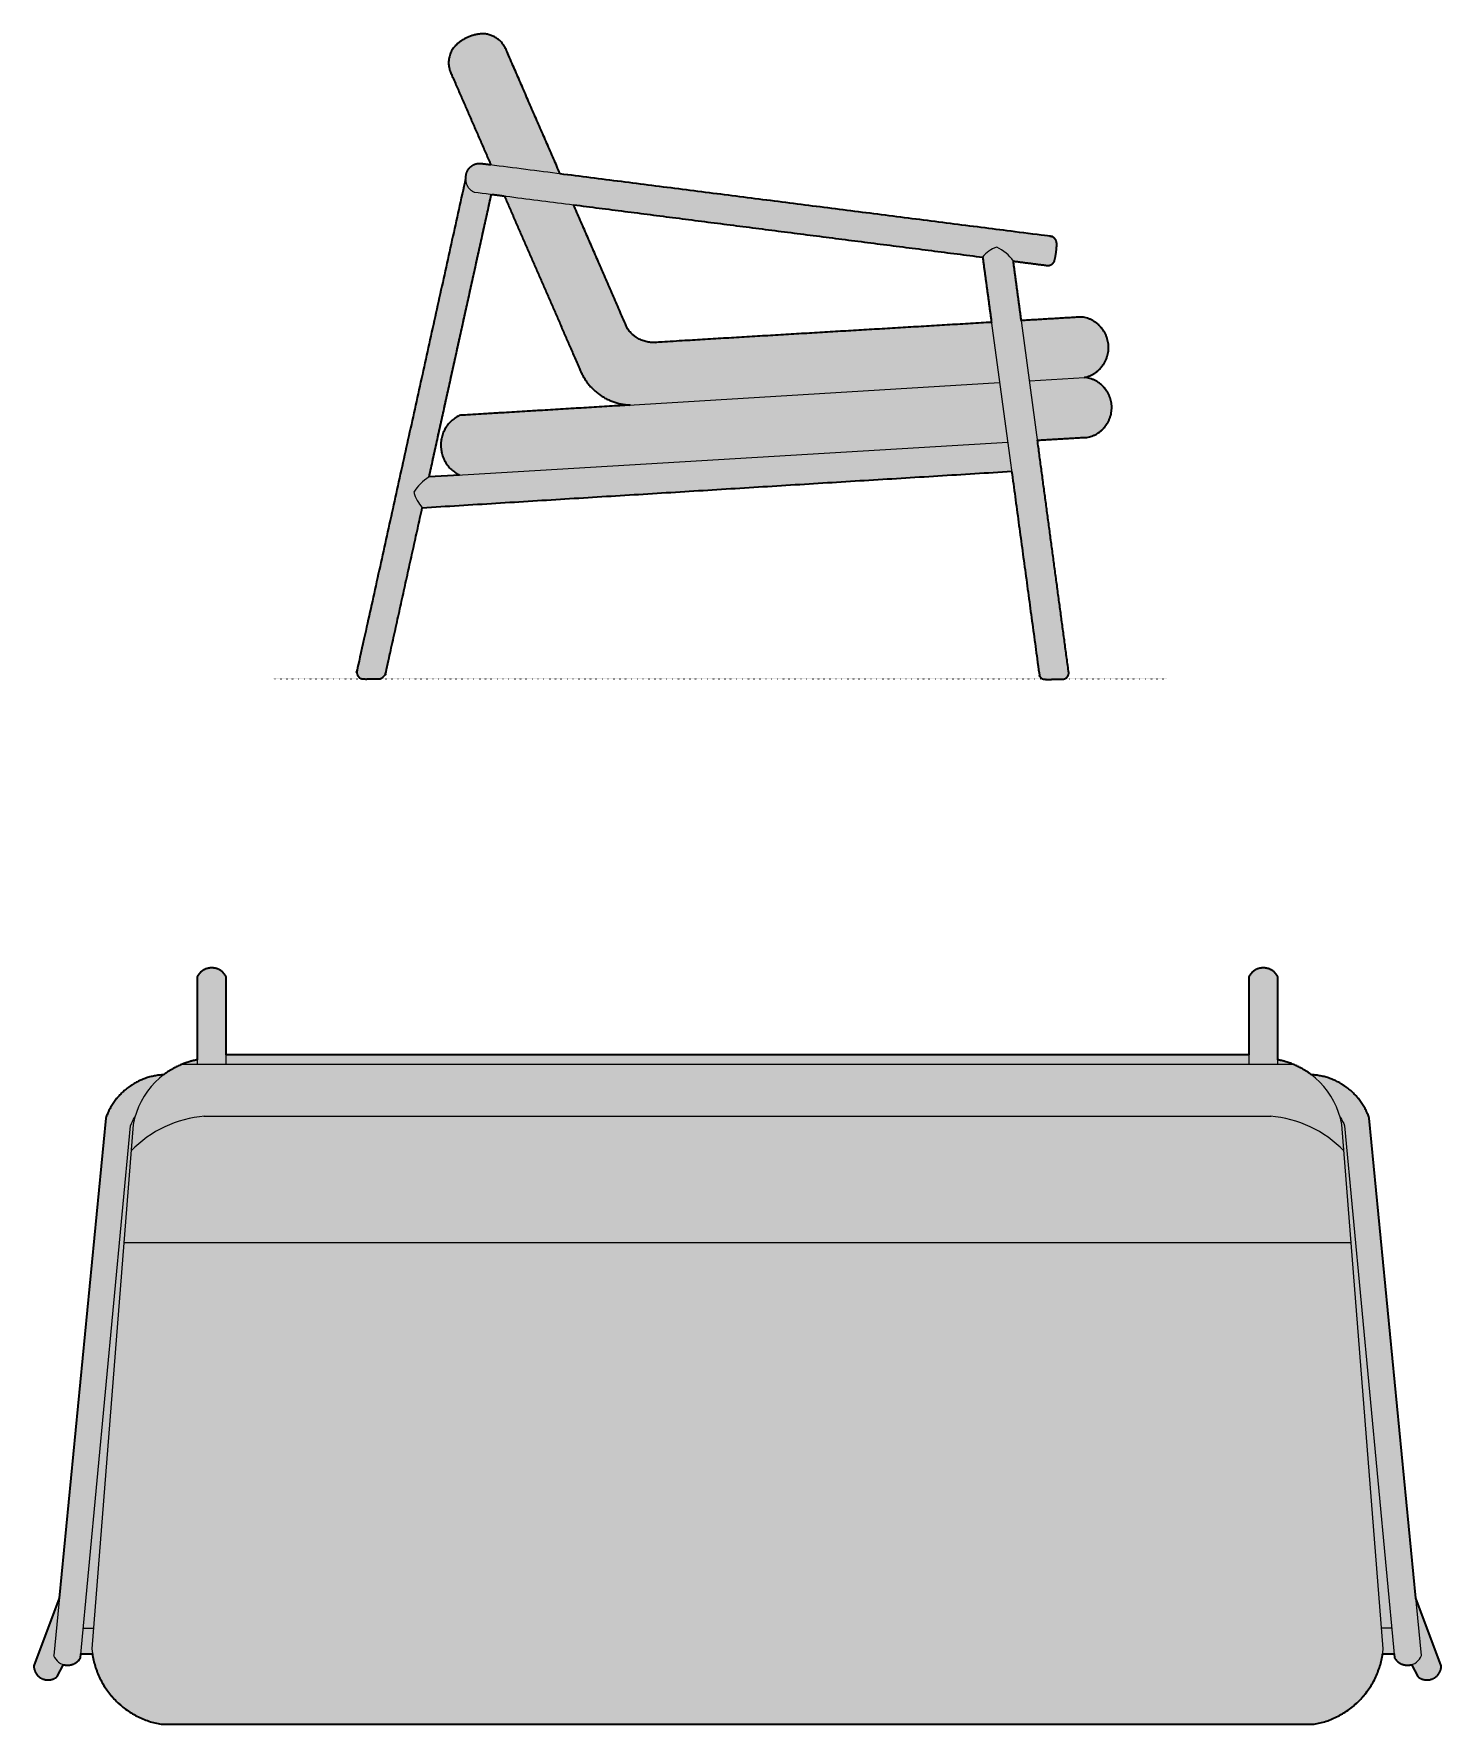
# Model space of a CAD drawing. Header units: millimetres. Extents: x 0 to 3819, y -1216 to 750.
# Drawn here: x 2183 to 3819, y -1216 to 750 of the extents above; entities that cross this region are included whole.
import ezdxf

# ---------------------------------------------------------------- set-up
doc = ezdxf.new("R2010")
doc.units = ezdxf.units.MM
doc.linetypes.add('Dots', pattern=[1, 0, -1])
doc.layers.add('Blocks', color=7, linetype='Continuous')
doc.layers.add('Blocks$Fill', color=7, linetype='Continuous', true_color=0xffffff)
for name, color, linetype, lineweight, true_color in [('Blocks$Inner', 7, 'Continuous', 25, 0x007f00), ('Blocks$Outline', 7, 'Continuous', 35, 0xff3f3f), ('Groud', 7, 'Dots', 25, 0x243775)]:
    doc.layers.add(name, color=color, linetype=linetype, lineweight=lineweight, true_color=true_color)

# ---------------------------------------------------------------- blocks, each defined once
blk = doc.blocks.new('For Now Sofa Top')
at = {"layer": 'Blocks$Fill'}
blk.add_hatch(color=256, dxfattribs=at).paths.add_polyline_path([(764.9, -392.4), (1435.3, -392.4), (1437, -392.1), (1438.7, -391.7), (1440.5, -391.3), (1442.3, -390.9), (1444, -390.5), (1445.8, -390), (1447.5, -389.5), (1449.3, -388.9), (1451, -388.3), (1452.8, -387.7), (1454.5, -387), (1456.3, -386.3), (1458, -385.5), (1459.7, -384.8), (1461.5, -383.9), (1463.2, -383.1), (1464.9, -382.2), (1466.5, -381.3), (1468.2, -380.3), (1469.9, -379.3), (1471.5, -378.3), (1473.1, -377.2), (1474.7, -376.1), (1476.3, -375), (1477.9, -373.8), (1479.4, -372.6), (1480.9, -371.3), (1482.4, -370.1), (1483.9, -368.8), (1485.4, -367.4), (1486.8, -366.1), (1488.2, -364.7), (1489.6, -363.2), (1490.9, -361.8), (1492.2, -360.3), (1493.5, -358.8), (1494.7, -357.3), (1495.9, -355.7), (1497.1, -354.2), (1498.3, -352.6), (1499.4, -351), (1500.5, -349.3), (1501.5, -347.7), (1502.5, -346), (1503.5, -344.3), (1504.4, -342.6), (1505.3, -340.9), (1506.2, -339.1), (1507, -337.4), (1507.8, -335.6), (1508.6, -333.9), (1509.3, -332.1), (1510, -330.3), (1510.6, -328.5), (1511.2, -326.8), (1511.8, -325), (1512.3, -323.2), (1512.8, -321.4), (1513.3, -319.6), (1513.7, -317.8), (1514.1, -316), (1514.4, -314.2), (1514.7, -312.4), (1515, -310.6), (1528.4, -310.6), (1528.8, -315.3), (1529.1, -315.8), (1529.5, -316.3), (1529.8, -316.7), (1530.2, -317.2), (1530.5, -317.7), (1530.9, -318.1), (1531.2, -318.4), (1531.4, -318.6), (1531.6, -318.8), (1531.8, -319), (1532, -319.2), (1532.3, -319.4), (1532.5, -319.6), (1532.7, -319.8), (1533, -320), (1533.2, -320.2), (1533.5, -320.4), (1533.7, -320.6), (1534, -320.8), (1534.2, -320.9), (1534.5, -321.1), (1534.7, -321.3), (1535, -321.4), (1535.3, -321.6), (1535.6, -321.7), (1535.8, -321.9), (1536.1, -322), (1536.4, -322.2), (1536.7, -322.3), (1537, -322.4), (1537.3, -322.5), (1537.5, -322.6), (1537.8, -322.8), (1538.1, -322.9), (1538.4, -323), (1538.7, -323.1), (1539, -323.1), (1539.3, -323.2), (1539.6, -323.3), (1539.9, -323.4), (1540.2, -323.4), (1540.5, -323.5), (1540.8, -323.6), (1541.1, -323.6), (1541.4, -323.6), (1541.7, -323.7), (1542.3, -323.7), (1542.9, -323.8), (1543.5, -323.8), (1544.1, -323.8), (1544.7, -323.8), (1545.3, -323.7), (1545.7, -323.7), (1546.1, -323.7), (1546.5, -323.6), (1546.9, -323.5), (1547.3, -323.4), (1547.8, -323.4), (1548.2, -323.3), (1548.6, -323.1), (1555.9, -337), (1556.3, -337.3), (1556.8, -337.7), (1557.2, -338), (1557.7, -338.3), (1558, -338.5), (1558.2, -338.6), (1558.5, -338.8), (1558.7, -338.9), (1559, -339), (1559.2, -339.2), (1559.5, -339.3), (1559.8, -339.4), (1560, -339.6), (1560.3, -339.7), (1560.6, -339.8), (1560.9, -339.9), (1561.1, -340), (1561.4, -340.1), (1561.7, -340.2), (1562, -340.3), (1562.3, -340.3), (1562.6, -340.4), (1562.9, -340.5), (1563.2, -340.6), (1563.5, -340.6), (1563.8, -340.7), (1564.1, -340.7), (1564.4, -340.8), (1564.6, -340.8), (1564.9, -340.8), (1565.2, -340.9), (1565.5, -340.9), (1565.8, -340.9), (1566.1, -340.9), (1566.5, -340.9), (1566.7, -340.9), (1567, -340.9), (1567.3, -340.9), (1567.6, -340.9), (1567.9, -340.9), (1568.2, -340.9), (1568.5, -340.8), (1568.8, -340.8), (1569.1, -340.7), (1569.4, -340.7), (1569.7, -340.6), (1570, -340.6), (1570.3, -340.5), (1570.6, -340.5), (1570.8, -340.4), (1571.1, -340.3), (1571.4, -340.2), (1571.9, -340), (1572.5, -339.9), (1573, -339.6), (1573.5, -339.4), (1574, -339.2), (1574.5, -338.9), (1575, -338.6), (1575.5, -338.3), (1575.7, -338.2), (1576, -338), (1576.2, -337.9), (1576.4, -337.7), (1576.7, -337.5), (1576.9, -337.3), (1577.1, -337.1), (1577.4, -336.9), (1577.6, -336.8), (1577.8, -336.6), (1578, -336.4), (1578.2, -336.1), (1578.4, -335.9), (1578.6, -335.7), (1578.8, -335.5), (1579, -335.3), (1579.2, -335), (1579.4, -334.8), (1579.6, -334.6), (1579.8, -334.3), (1580, -334.1), (1580.2, -333.8), (1580.3, -333.6), (1580.5, -333.3), (1580.6, -333.1), (1580.8, -332.8), (1581, -332.6), (1581.1, -332.3), (1581.2, -332), (1581.4, -331.8), (1581.5, -331.5), (1581.6, -331.2), (1581.8, -331), (1581.9, -330.7), (1582, -330.4), (1582.1, -330.1), (1582.2, -329.8), (1582.3, -329.6), (1582.4, -329.3), (1582.5, -329), (1582.5, -328.7), (1582.6, -328.4), (1582.7, -328.1), (1582.7, -327.9), (1582.8, -327.6), (1582.8, -327.3), (1582.9, -327), (1582.9, -326.7), (1583, -326.2), (1583.1, -325.6), (1583.1, -325), (1583.1, -324.5), (1553.6, -245.9), (1499.4, 312.6), (1499, 313.9), (1498.5, 315.1), (1498, 316.4), (1497.5, 317.6), (1496.9, 318.8), (1496.4, 320), (1495.8, 321.2), (1495.2, 322.5), (1494.5, 323.7), (1493.9, 324.9), (1493.2, 326.1), (1492.5, 327.2), (1491.7, 328.4), (1491, 329.6), (1490.2, 330.7), (1489.4, 331.9), (1488.5, 333), (1487.7, 334.1), (1486.8, 335.2), (1485.9, 336.3), (1485, 337.4), (1484, 338.4), (1483.1, 339.5), (1482.1, 340.5), (1481.1, 341.5), (1480, 342.5), (1479, 343.5), (1477.9, 344.4), (1476.8, 345.4), (1475.7, 346.3), (1474.6, 347.2), (1473.5, 348), (1472.3, 348.9), (1471.1, 349.7), (1470, 350.5), (1468.8, 351.3), (1467.5, 352), (1466.3, 352.8), (1465.1, 353.5), (1463.8, 354.2), (1462.6, 354.8), (1461.3, 355.4), (1460, 356.1), (1458.7, 356.6), (1457.4, 357.2), (1456.1, 357.7), (1454.8, 358.2), (1453.5, 358.7), (1452.1, 359.2), (1450.8, 359.6), (1449.5, 360), (1448.1, 360.4), (1446.8, 360.7), (1445.5, 361), (1444.1, 361.3), (1442.8, 361.6), (1441.5, 361.8), (1440.1, 362.1), (1438.8, 362.3), (1437.5, 362.4), (1436.1, 362.6), (1434.8, 362.7), (1433.5, 362.8), (1432.2, 362.9), (1429.6, 364.8), (1426.9, 366.6), (1424.2, 368.3), (1421.4, 369.9), (1418.6, 371.5), (1415.8, 372.9), (1412.9, 374.2), (1410, 375.4), (1407.9, 376.2), (1405.8, 377), (1403.7, 377.7), (1401.5, 378.3), (1399.4, 378.9), (1397.3, 379.4), (1395.1, 379.9), (1393, 380.3), (1393, 477.2), (1392.7, 477.7), (1392.4, 478.2), (1392, 478.8), (1391.7, 479.3), (1391.3, 479.8), (1390.9, 480.3), (1390.5, 480.8), (1390.1, 481.2), (1389.6, 481.7), (1389.2, 482.2), (1388.7, 482.6), (1388.2, 483), (1387.7, 483.4), (1387.1, 483.8), (1386.6, 484.2), (1386, 484.5), (1385.5, 484.8), (1384.9, 485.1), (1384.3, 485.4), (1383.7, 485.7), (1383.1, 485.9), (1382.5, 486.2), (1381.9, 486.4), (1381.2, 486.5), (1380.6, 486.7), (1380, 486.8), (1379.4, 487), (1378.7, 487), (1378.1, 487.1), (1377.5, 487.2), (1376.9, 487.2), (1376.3, 487.2), (1375.7, 487.2), (1375, 487.2), (1374.4, 487.1), (1373.8, 487), (1373.2, 487), (1372.6, 486.8), (1371.9, 486.7), (1371.3, 486.5), (1370.7, 486.4), (1370.1, 486.2), (1369.5, 485.9), (1368.9, 485.7), (1368.3, 485.4), (1367.7, 485.1), (1367.1, 484.8), (1366.5, 484.5), (1366, 484.2), (1365.4, 483.8), (1364.9, 483.4), (1364.4, 483), (1363.9, 482.6), (1363.4, 482.2), (1362.9, 481.7), (1362.5, 481.2), (1362, 480.8), (1361.6, 480.3), (1361.2, 479.8), (1360.9, 479.3), (1360.5, 478.8), (1360.2, 478.2), (1359.8, 477.7), (1359.5, 477.2), (1359.5, 386), (764.9, 386), (170.2, 386), (170.2, 477.2), (169.9, 477.7), (169.6, 478.2), (169.2, 478.8), (168.9, 479.3), (168.5, 479.8), (168.1, 480.3), (167.7, 480.8), (167.2, 481.2), (166.8, 481.7), (166.3, 482.2), (165.8, 482.6), (165.3, 483), (164.8, 483.4), (164.3, 483.8), (163.8, 484.2), (163.2, 484.5), (162.6, 484.8), (162.1, 485.1), (161.5, 485.4), (160.9, 485.7), (160.3, 485.9), (159.7, 486.2), (159, 486.4), (158.4, 486.5), (157.8, 486.7), (157.2, 486.8), (156.5, 487), (155.9, 487), (155.3, 487.1), (154.7, 487.2), (154.1, 487.2), (153.4, 487.2), (152.8, 487.2), (152.2, 487.2), (151.6, 487.1), (151, 487), (150.4, 487), (149.7, 486.8), (149.1, 486.7), (148.5, 486.5), (147.9, 486.4), (147.2, 486.2), (146.6, 485.9), (146, 485.7), (145.4, 485.4), (144.8, 485.1), (144.3, 484.8), (143.7, 484.5), (143.1, 484.2), (142.6, 483.8), (142.1, 483.4), (141.6, 483), (141, 482.6), (140.6, 482.2), (140.1, 481.7), (139.6, 481.2), (139.2, 480.8), (138.8, 480.3), (138.4, 479.8), (138, 479.3), (137.7, 478.8), (137.3, 478.2), (137, 477.7), (136.7, 477.2), (136.7, 380.3), (134.6, 379.9), (132.5, 379.4), (130.3, 378.9), (128.2, 378.3), (126, 377.7), (123.9, 377), (121.8, 376.2), (119.7, 375.4), (116.8, 374.2), (113.9, 372.9), (111.1, 371.5), (108.3, 369.9), (105.5, 368.3), (102.8, 366.6), (100.1, 364.8), (97.5, 362.9), (96.2, 362.8), (94.9, 362.7), (93.6, 362.6), (92.3, 362.4), (90.9, 362.3), (89.6, 362.1), (88.3, 361.8), (86.9, 361.6), (85.6, 361.3), (84.2, 361), (82.9, 360.7), (81.6, 360.4), (80.2, 360), (78.9, 359.6), (77.6, 359.2), (76.3, 358.7), (74.9, 358.2), (73.6, 357.7), (72.3, 357.2), (71, 356.6), (69.7, 356.1), (68.4, 355.4), (67.2, 354.8), (65.9, 354.2), (64.7, 353.5), (63.4, 352.8), (62.2, 352), (61, 351.3), (59.8, 350.5), (58.6, 349.7), (57.4, 348.9), (56.2, 348), (55.1, 347.2), (54, 346.3), (52.9, 345.4), (51.8, 344.4), (50.7, 343.5), (49.7, 342.5), (48.6, 341.5), (47.6, 340.5), (46.6, 339.5), (45.7, 338.4), (44.7, 337.4), (43.8, 336.3), (42.9, 335.2), (42, 334.1), (41.2, 333), (40.3, 331.9), (39.5, 330.7), (38.8, 329.6), (38, 328.4), (37.3, 327.2), (36.5, 326.1), (35.9, 324.9), (35.2, 323.7), (34.6, 322.5), (33.9, 321.2), (33.3, 320), (32.8, 318.8), (32.2, 317.6), (31.7, 316.4), (31.2, 315.1), (30.8, 313.9), (30.3, 312.6), (-23.9, -245.9), (-53.4, -324.5), (-53.4, -325), (-53.3, -325.6), (-53.3, -326.2), (-53.2, -326.7), (-53.2, -327), (-53.1, -327.3), (-53.1, -327.6), (-53, -327.9), (-53, -328.1), (-52.9, -328.4), (-52.8, -328.7), (-52.7, -329), (-52.6, -329.3), (-52.6, -329.6), (-52.5, -329.8), (-52.4, -330.1), (-52.3, -330.4), (-52.2, -330.7), (-52, -331), (-51.9, -331.2), (-51.8, -331.5), (-51.7, -331.8), (-51.5, -332), (-51.4, -332.3), (-51.2, -332.6), (-51.1, -332.8), (-50.9, -333.1), (-50.8, -333.3), (-50.6, -333.6), (-50.4, -333.8), (-50.3, -334.1), (-50.1, -334.3), (-49.9, -334.6), (-49.7, -334.8), (-49.5, -335), (-49.3, -335.3), (-49.1, -335.5), (-48.9, -335.7), (-48.7, -335.9), (-48.5, -336.1), (-48.3, -336.4), (-48.1, -336.6), (-47.9, -336.8), (-47.6, -336.9), (-47.4, -337.1), (-47.2, -337.3), (-47, -337.5), (-46.7, -337.7), (-46.5, -337.9), (-46.3, -338), (-46, -338.2), (-45.8, -338.3), (-45.3, -338.6), (-44.8, -338.9), (-44.3, -339.2), (-43.8, -339.4), (-43.3, -339.6), (-42.8, -339.9), (-42.2, -340), (-41.7, -340.2), (-41.4, -340.3), (-41.1, -340.4), (-40.8, -340.5), (-40.6, -340.5), (-40.3, -340.6), (-40, -340.6), (-39.7, -340.7), (-39.4, -340.7), (-39.1, -340.8), (-38.8, -340.8), (-38.5, -340.9), (-38.2, -340.9), (-37.9, -340.9), (-37.6, -340.9), (-37.3, -340.9), (-37, -340.9), (-36.7, -340.9), (-36.4, -340.9), (-36.1, -340.9), (-35.8, -340.9), (-35.5, -340.9), (-35.2, -340.8), (-34.9, -340.8), (-34.6, -340.8), (-34.3, -340.7), (-34, -340.7), (-33.7, -340.6), (-33.4, -340.6), (-33.2, -340.5), (-32.9, -340.4), (-32.6, -340.3), (-32.3, -340.3), (-32, -340.2), (-31.7, -340.1), (-31.4, -340), (-31.1, -339.9), (-30.9, -339.8), (-30.6, -339.7), (-30.3, -339.6), (-30.1, -339.4), (-29.8, -339.3), (-29.5, -339.2), (-29.3, -339), (-29, -338.9), (-28.7, -338.8), (-28.5, -338.6), (-28.3, -338.5), (-28, -338.3), (-27.5, -338), (-27.1, -337.7), (-26.6, -337.3), (-26.2, -337), (-18.9, -323.1), (-18.5, -323.3), (-18, -323.4), (-17.6, -323.4), (-17.2, -323.5), (-16.8, -323.6), (-16.4, -323.7), (-16, -323.7), (-15.5, -323.7), (-15, -323.8), (-14.4, -323.8), (-13.8, -323.8), (-13.2, -323.8), (-12.6, -323.7), (-12, -323.7), (-11.7, -323.6), (-11.4, -323.6), (-11.1, -323.6), (-10.8, -323.5), (-10.5, -323.4), (-10.2, -323.4), (-9.9, -323.3), (-9.6, -323.2), (-9.3, -323.1), (-9, -323.1), (-8.7, -323), (-8.4, -322.9), (-8.1, -322.8), (-7.8, -322.6), (-7.5, -322.5), (-7.2, -322.4), (-7, -322.3), (-6.7, -322.2), (-6.4, -322), (-6.1, -321.9), (-5.8, -321.7), (-5.6, -321.6), (-5.3, -321.4), (-5, -321.3), (-4.8, -321.1), (-4.5, -320.9), (-4.2, -320.8), (-4, -320.6), (-3.7, -320.4), (-3.5, -320.2), (-3.2, -320), (-3, -319.8), (-2.8, -319.6), (-2.5, -319.4), (-2.3, -319.2), (-2.1, -319), (-1.9, -318.8), (-1.6, -318.6), (-1.4, -318.4), (-1.2, -318.1), (-0.8, -317.7), (-0.4, -317.2), (-0.1, -316.7), (0.3, -316.3), (0.6, -315.8), (0.9, -315.3), (1.3, -310.6), (14.7, -310.6), (15, -312.4), (15.3, -314.2), (15.6, -316), (16, -317.8), (16.4, -319.6), (16.9, -321.4), (17.4, -323.2), (17.9, -325), (18.5, -326.8), (19.1, -328.5), (19.7, -330.3), (20.4, -332.1), (21.1, -333.9), (21.9, -335.6), (22.7, -337.4), (23.5, -339.1), (24.4, -340.9), (25.3, -342.6), (26.2, -344.3), (27.2, -346), (28.2, -347.7), (29.2, -349.3), (30.3, -351), (31.4, -352.6), (32.6, -354.2), (33.8, -355.7), (35, -357.3), (36.2, -358.8), (37.5, -360.3), (38.8, -361.8), (40.2, -363.2), (41.5, -364.7), (42.9, -366.1), (44.3, -367.4), (45.8, -368.8), (47.3, -370.1), (48.8, -371.3), (50.3, -372.6), (51.8, -373.8), (53.4, -375), (55, -376.1), (56.6, -377.2), (58.2, -378.3), (59.9, -379.3), (61.5, -380.3), (63.2, -381.3), (64.9, -382.2), (66.6, -383.1), (68.3, -383.9), (70, -384.8), (71.7, -385.5), (73.4, -386.3), (75.2, -387), (76.9, -387.7), (78.7, -388.3), (80.4, -388.9), (82.2, -389.5), (83.9, -390), (85.7, -390.5), (87.5, -390.9), (89.2, -391.3), (91, -391.7), (92.7, -392.1), (94.5, -392.4)], flags=0)
at = {"layer": 'Blocks$Inner'}
for p, q in [((136.7, 477.2), (136.7, 375.4)), ((170.2, 375.4), (170.2, 477.2)), ((1359.5, 477.2), (1359.5, 375.4)), ((1393, 375.4), (1393, 477.2)), ((30.3, 312.6), (-30.3, -312.6)), ((0.9, -315.3), (59, 303.7)), ((62.2, 305.2), (14, -304.6)), ((1515.7, -304.6), (1467.5, 305.2)), ((1470.7, 303.7), (1528.8, -315.3)), ((1560, -312.6), (1499.4, 312.6)), ((-23.9, -245.9), (-53.4, -324.5)), ((1583.1, -324.5), (1553.6, -245.9)), ((4.1, -280.6), (15.9, -280.6)), ((1525.6, -280.6), (1513.8, -280.6)), ((1.3, -310.6), (14.7, -310.6)), ((1528.4, -310.6), (1515, -310.6)), ((-26.2, -337), (-18.8, -323)), ((1548.5, -323), (1555.9, -337))]:
    blk.add_line(p, q, dxfattribs=at)
for points in [[(119.7, 375.4), (764.9, 375.4), (1410, 375.4)], [(170.2, 386), (764.9, 386), (1359.5, 386)], [(144.2, 314.8), (764.9, 314.8), (1385.5, 314.8)], [(51.4, 168), (764.9, 168), (1478.3, 168)], [(94.5, -392.4), (764.9, -392.4), (1435.3, -392.4)]]:
    blk.add_lwpolyline(points, dxfattribs=at)
for centre, radius, start, end in [((153.4, 468.2), 19, 28.1156, 151.8844), ((1376.3, 468.2), 19, 28.1156, 151.8844), ((154.2, 288.6), 93.4, 100.7654, 169.7452), ((1375.5, 288.6), 93.4, 10.2548, 79.2346), ((101.1, 287.9), 75, 92.7578, 160.7758), ((1428.6, 287.9), 75, 19.2242, 87.2422), ((131, 287.6), 76.6, 132.8959, 133.1058), ((1398.7, 287.6), 76.6, 46.8942, 47.1041), ((155.9, 181.9), 133.3, 94.5833, 136.1102), ((1373.8, 181.9), 133.3, 43.8898, 85.4167), ((-14.1, -306.4), 17.4, 200.9869, 329.3392), ((111, -296.5), 97.3, 184.7732, 260.2389), ((1418.8, -296.5), 97.3, 279.7611, 355.2268), ((1543.8, -306.4), 17.4, 210.6608, 339.0131), ((-36.9, -324.5), 16.5, 180, 310.5812), ((1566.6, -324.5), 16.5, 229.4188, 360)]:
    blk.add_arc(centre, radius, start, end, dxfattribs=at)
at = {"layer": 'Blocks$Inner', "extrusion": (0, 0, -1)}
for centre, start, end in [((-101.1, 287.9), 20.4409, 34.7466), ((-1428.6, 287.9), 145.2534, 159.5591)]:
    blk.add_arc(centre, 45, start, end, dxfattribs=at)
at = {"layer": 'Blocks$Outline'}
for points in [[(136.7, 477.2), (136.7, 380.3)], [(170.2, 386), (170.2, 477.2)], [(1359.5, 477.2), (1359.5, 386)], [(1393, 380.3), (1393, 477.2)], [(764.9, 386), (170.2, 386)], [(1359.5, 386), (764.9, 386)], [(30.3, 312.6), (-23.9, -245.9)], [(1553.6, -245.9), (1499.4, 312.6)], [(-23.9, -245.9), (-53.4, -324.5)], [(1583.1, -324.5), (1553.6, -245.9)], [(0.9, -315.3), (1.3, -310.6)], [(1.3, -310.6), (14.7, -310.6)], [(1515, -310.6), (1528.4, -310.6)], [(1528.4, -310.6), (1528.8, -315.3)], [(-26.2, -337), (-18.9, -323.1)], [(1548.6, -323.1), (1555.9, -337)], [(94.5, -392.4), (764.9, -392.4)], [(764.9, -392.4), (1435.3, -392.4)]]:
    blk.add_lwpolyline(points, dxfattribs=at)
for points, weights, knots in [([(170.2, 477.2), (164.8, 487.2), (153.4, 487.2), (142.1, 487.2), (136.7, 477.2)], [1, 0.857686369871, 1, 0.857686369871, 1], [0, 0, 0, 20.482595, 20.482595, 40.96519, 40.96519, 40.96519]), ([(1393, 477.2), (1387.6, 487.2), (1376.3, 487.2), (1364.9, 487.2), (1359.5, 477.2)], [1, 0.857686369871, 1, 0.857686369871, 1], [0, 0, 0, 20.482595, 20.482595, 40.96519, 40.96519, 40.96519]), ([(136.7, 380.3), (128, 378.7), (107.7, 370.6), (97.5, 362.9)], [1, 0.971216127957, 0.925319467514, 0.916501044127], [0, 0, 0, 18.417863, 43.670177, 43.670177, 43.670177]), ([(1432.2, 362.9), (1422, 370.6), (1401.8, 378.7), (1393, 380.3)], [0.916501044127, 0.925319467514, 0.971216127957, 1], [68.802068, 68.802068, 68.802068, 94.054382, 112.472246, 112.472246, 112.472246]), ([(-53.4, -324.5), (-53.4, -335), (-43.8, -339.4), (-34.2, -343.8), (-26.2, -337)], [1, 0.842026217612, 1, 0.842026217612, 1], [0, 0, 0, 18.762099, 18.762099, 37.524199, 37.524199, 37.524199]), ([(-18.9, -323.1), (-17.2, -323.6), (-15.5, -323.7), (-4.7, -324.7), (0.9, -315.3)], [0.955113931417, 0.972666336432, 1, 0.84723250899, 1], [15.998954, 15.998954, 15.998954, 19.485335, 19.485335, 38.970669, 38.970669, 38.970669]), ([(1528.8, -315.3), (1534.4, -324.7), (1545.3, -323.7), (1547, -323.6), (1548.6, -323.1)], [1, 0.84723250899, 1, 0.972666336432, 0.955113931417], [0, 0, 0, 19.485335, 19.485335, 22.971715, 22.971715, 22.971715]), ([(1555.9, -337), (1563.9, -343.8), (1573.5, -339.4), (1583.1, -335), (1583.1, -324.5)], [1, 0.842026217612, 1, 0.842026217612, 1], [0, 0, 0, 18.762099, 18.762099, 37.524199, 37.524199, 37.524199])]:
    blk.add_rational_spline(points, weights, degree=2, knots=knots, dxfattribs=at)
for points, weights in [([(97.5, 362.9), (47, 360.4), (30.3, 312.6)], [1, 0.82894940867, 1]), ([(1499.4, 312.6), (1482.7, 360.4), (1432.2, 362.9)], [1, 0.82894940867, 1]), ([(14.7, -310.6), (24.9, -380.4), (94.5, -392.4)], [0.980128356653, 0.801331986951, 1]), ([(1435.3, -392.4), (1504.8, -380.4), (1515, -310.6)], [1, 0.801331986951, 0.980128356653])]:
    blk.add_rational_spline(points, weights, degree=2, dxfattribs=at)
blk = doc.blocks.new('For Now Sofa Side')
at = {"layer": 'Blocks$Fill'}
h = blk.add_hatch(color=256, dxfattribs=at)
h.paths.add_polyline_path([(223.8, 581.8), (97.6, 9.8), (97.5, 9.7), (97.5, 9.6), (97.5, 9.4), (97.5, 9.3), (97.4, 9.2), (97.4, 9), (97.4, 8.9), (97.4, 8.8), (97.4, 8.6), (97.4, 8.5), (97.4, 8.4), (97.4, 8.2), (97.4, 8.1), (97.4, 7.9), (97.4, 7.8), (97.4, 7.7), (97.4, 7.5), (97.4, 7.4), (97.4, 7.3), (97.4, 7.1), (97.4, 7), (97.4, 6.9), (97.5, 6.7), (97.5, 6.6), (97.5, 6.5), (97.6, 6.3), (97.6, 6.2), (97.6, 6.1), (97.7, 5.9), (97.7, 5.8), (97.7, 5.7), (97.8, 5.6), (97.9, 5.4), (97.9, 5.2), (98, 5), (98.1, 4.8), (98.2, 4.6), (98.2, 4.4), (98.3, 4.2), (98.4, 4), (98.6, 3.8), (98.7, 3.6), (98.8, 3.4), (98.9, 3.2), (99, 3), (99.2, 2.9), (99.3, 2.7), (99.5, 2.5), (99.6, 2.4), (99.7, 2.2), (99.9, 2), (100.1, 1.9), (100.2, 1.7), (100.4, 1.6), (100.6, 1.5), (100.7, 1.3), (100.9, 1.2), (101.1, 1.1), (101.3, 1), (101.5, 0.9), (101.6, 0.7), (101.8, 0.6), (102, 0.6), (102.2, 0.5), (103.1, 0.3), (103.9, 0.2), (104.8, 0.1), (105.6, 0.1), (106.5, 0), (107.3, 0), (108.2, 0), (109.1, 0), (116.7, 0.2), (124.4, 0.1), (124.7, 0.3), (124.9, 0.4), (125.1, 0.5), (125.4, 0.6), (125.6, 0.7), (125.8, 0.9), (126.1, 1), (126.3, 1.1), (126.5, 1.3), (126.8, 1.4), (127, 1.6), (127.2, 1.8), (127.4, 1.9), (127.6, 2.1), (127.8, 2.3), (128, 2.4), (128.3, 2.6), (128.5, 2.8), (128.6, 3), (128.8, 3.2), (129, 3.4), (129.2, 3.6), (129.4, 3.8), (129.6, 4), (129.7, 4.2), (129.9, 4.4), (130.1, 4.6), (130.2, 4.9), (130.4, 5.1), (130.5, 5.3), (130.6, 5.5), (130.8, 5.8), (173.5, 199.2), (858.8, 241.6), (891.1, 3.7), (891.1, 3.6), (891.2, 3.4), (891.3, 3.3), (891.4, 3.1), (891.5, 3), (891.6, 2.9), (891.7, 2.7), (891.8, 2.6), (891.9, 2.4), (892, 2.3), (892.1, 2.2), (892.2, 2), (892.3, 1.9), (892.5, 1.8), (892.6, 1.7), (892.7, 1.5), (892.8, 1.4), (892.9, 1.3), (893.1, 1.2), (893.2, 1.1), (893.3, 1), (893.5, 0.9), (893.6, 0.8), (893.8, 0.7), (893.9, 0.6), (894.1, 0.5), (894.2, 0.4), (894.3, 0.3), (894.5, 0.2), (894.6, 0.1), (894.8, 0.1), (895, 0), (895.8, -0.1), (896.7, -0.2), (897.5, -0.3), (898.4, -0.4), (899.2, -0.4), (900.1, -0.5), (900.9, -0.5), (901.8, -0.5), (909.5, -0.3), (917.1, -0.3), (917.3, -0.3), (917.5, -0.3), (917.7, -0.3), (917.9, -0.3), (918.1, -0.3), (918.3, -0.3), (918.5, -0.3), (918.7, -0.3), (918.9, -0.2), (919, -0.2), (919.2, -0.2), (919.4, -0.1), (919.6, -0.1), (919.8, 0), (920, 0), (920.2, 0.1), (920.3, 0.2), (920.5, 0.2), (920.7, 0.3), (920.9, 0.4), (921.1, 0.5), (921.2, 0.6), (921.4, 0.6), (921.6, 0.7), (921.7, 0.8), (921.9, 1), (922, 1.1), (922.2, 1.2), (922.4, 1.3), (922.5, 1.4), (922.6, 1.5), (922.8, 1.7), (922.9, 1.8), (923.1, 1.9), (923.2, 2), (923.3, 2.2), (923.4, 2.3), (923.6, 2.5), (923.7, 2.6), (923.8, 2.8), (923.9, 2.9), (924, 3.1), (924.1, 3.3), (924.2, 3.4), (924.3, 3.6), (924.4, 3.8), (924.5, 3.9), (924.6, 4.1), (924.6, 4.3), (924.7, 4.5), (924.8, 4.7), (924.9, 4.8), (924.9, 5), (925, 5.2), (925, 5.4), (925.1, 5.6), (925.1, 5.8), (925.1, 6), (925.2, 6.2), (925.2, 6.3), (925.2, 6.5), (925.2, 6.7), (925.2, 6.9), (925.2, 7.1), (888.8, 277.7), (947.8, 281.2), (948.5, 281.4), (949.2, 281.6), (949.9, 281.8), (950.6, 282), (951.3, 282.2), (952, 282.5), (952.7, 282.7), (953.4, 283), (954.1, 283.3), (954.8, 283.6), (955.5, 284), (956.1, 284.3), (956.8, 284.7), (957.5, 285), (958.2, 285.4), (958.8, 285.8), (959.5, 286.3), (960.1, 286.7), (960.8, 287.2), (961.4, 287.7), (962, 288.1), (962.6, 288.7), (963.2, 289.2), (963.8, 289.7), (964.4, 290.3), (965, 290.8), (965.6, 291.4), (966.1, 292), (966.6, 292.6), (967.2, 293.2), (967.7, 293.9), (968.1, 294.5), (968.6, 295.2), (969.1, 295.8), (969.5, 296.5), (970, 297.2), (970.4, 297.9), (970.8, 298.6), (971.2, 299.3), (971.5, 300), (971.9, 300.7), (972.2, 301.4), (972.5, 302.2), (972.8, 302.9), (973.1, 303.6), (973.3, 304.4), (973.6, 305.1), (973.8, 305.9), (974, 306.6), (974.2, 307.4), (974.4, 308.1), (974.5, 308.9), (974.7, 309.7), (974.8, 310.4), (974.9, 311.2), (975, 311.9), (975, 312.7), (975.1, 313.4), (975.1, 314.1), (975.2, 314.9), (975.2, 315.6), (975.2, 316.3), (975.1, 317), (975.1, 317.8), (975, 318.5), (975, 319.2), (974.9, 319.9), (974.8, 320.6), (974.7, 321.4), (974.6, 322.1), (974.4, 322.8), (974.3, 323.5), (974.1, 324.3), (973.9, 325), (973.7, 325.7), (973.5, 326.5), (973.2, 327.2), (972.9, 327.9), (972.7, 328.7), (972.4, 329.4), (972.1, 330.1), (971.7, 330.8), (971.4, 331.5), (971, 332.2), (970.6, 332.9), (970.2, 333.6), (969.8, 334.3), (969.4, 335), (968.9, 335.6), (968.5, 336.3), (968, 336.9), (967.5, 337.6), (967, 338.2), (966.5, 338.8), (965.9, 339.4), (965.4, 340), (964.8, 340.6), (964.2, 341.1), (963.6, 341.7), (963, 342.2), (962.4, 342.8), (961.8, 343.3), (961.2, 343.8), (960.5, 344.2), (959.9, 344.7), (959.2, 345.1), (958.5, 345.6), (957.9, 346), (957.2, 346.4), (956.5, 346.7), (955.8, 347.1), (955.1, 347.5), (954.4, 347.8), (953.7, 348.1), (952.9, 348.4), (952.2, 348.7), (951.5, 348.9), (950.8, 349.2), (950.1, 349.4), (949.3, 349.6), (948.6, 349.8), (947.9, 350), (947.2, 350.1), (946.4, 350.3), (945.7, 350.4), (945, 350.5), (944.3, 350.6), (943.6, 350.7), (944.3, 350.9), (945, 351), (945.7, 351.2), (946.4, 351.5), (947.1, 351.7), (947.8, 351.9), (948.5, 352.2), (949.2, 352.5), (949.9, 352.8), (950.6, 353.1), (951.3, 353.4), (952, 353.7), (952.7, 354.1), (953.4, 354.5), (954.1, 354.9), (954.8, 355.3), (955.4, 355.7), (956.1, 356.2), (956.7, 356.6), (957.4, 357.1), (958, 357.6), (958.6, 358.1), (959.3, 358.6), (959.9, 359.2), (960.4, 359.7), (961, 360.3), (961.6, 360.9), (962.2, 361.5), (962.7, 362.1), (963.2, 362.7), (963.7, 363.3), (964.2, 364), (964.7, 364.6), (965.2, 365.3), (965.7, 366), (966.1, 366.7), (966.5, 367.4), (966.9, 368.1), (967.3, 368.8), (967.7, 369.5), (968, 370.2), (968.4, 371), (968.7, 371.7), (969, 372.5), (969.3, 373.2), (969.6, 374), (969.8, 374.7), (970, 375.5), (970.2, 376.2), (970.4, 377), (970.6, 377.8), (970.8, 378.5), (970.9, 379.3), (971.1, 380), (971.2, 380.8), (971.3, 381.6), (971.3, 382.3), (971.4, 383.1), (971.4, 383.8), (971.5, 384.6), (971.5, 385.3), (971.5, 386), (971.5, 386.8), (971.4, 387.5), (971.4, 388.2), (971.3, 388.9), (971.2, 389.7), (971.2, 390.4), (971, 391.1), (970.9, 391.9), (970.8, 392.6), (970.6, 393.3), (970.4, 394.1), (970.3, 394.8), (970, 395.6), (969.8, 396.3), (969.6, 397.1), (969.3, 397.8), (969, 398.5), (968.7, 399.3), (968.4, 400), (968.1, 400.7), (967.8, 401.4), (967.4, 402.1), (967, 402.9), (966.6, 403.6), (966.2, 404.2), (965.8, 404.9), (965.3, 405.6), (964.8, 406.3), (964.4, 406.9), (963.9, 407.6), (963.4, 408.2), (962.8, 408.8), (962.3, 409.5), (961.7, 410.1), (961.2, 410.6), (960.6, 411.2), (960, 411.8), (959.4, 412.3), (958.8, 412.9), (958.1, 413.4), (957.5, 413.9), (956.9, 414.4), (956.2, 414.8), (955.5, 415.3), (954.8, 415.7), (954.2, 416.2), (953.5, 416.6), (952.8, 416.9), (952.1, 417.3), (951.4, 417.7), (950.6, 418), (949.9, 418.3), (949.2, 418.6), (948.5, 418.9), (947.8, 419.2), (947, 419.4), (946.3, 419.7), (945.6, 419.9), (944.8, 420.1), (944.1, 420.3), (943.4, 420.4), (942.6, 420.6), (941.9, 420.7), (941.2, 420.8), (940.5, 420.9), (939.8, 421), (870.1, 416.9), (860.8, 486), (899.5, 481), (899.7, 481), (899.9, 481), (900, 481), (900.2, 481), (900.4, 481), (900.6, 480.9), (900.7, 480.9), (900.9, 480.9), (901.1, 480.9), (901.3, 481), (901.5, 481), (901.6, 481), (901.8, 481), (902, 481), (902.2, 481.1), (902.4, 481.1), (902.5, 481.1), (902.7, 481.2), (902.9, 481.2), (903.1, 481.3), (903.3, 481.3), (903.5, 481.4), (903.6, 481.4), (903.8, 481.5), (904, 481.6), (904.2, 481.6), (904.3, 481.7), (904.5, 481.8), (904.7, 481.9), (904.8, 482), (905, 482.1), (905.2, 482.2), (905.3, 482.3), (905.5, 482.4), (905.7, 482.5), (905.8, 482.6), (906, 482.7), (906.1, 482.9), (906.2, 483), (906.4, 483.1), (906.5, 483.2), (906.7, 483.4), (906.8, 483.5), (906.9, 483.6), (907, 483.8), (907.2, 483.9), (907.3, 484.1), (907.4, 484.2), (907.5, 484.4), (907.6, 484.5), (907.7, 484.7), (907.8, 484.8), (907.9, 485), (908, 485.1), (908.1, 485.3), (908.2, 485.5), (908.2, 485.6), (908.3, 485.8), (908.4, 485.9), (908.4, 486.1), (908.5, 486.3), (908.6, 486.4), (908.6, 486.6), (908.7, 486.7), (909, 488.2), (909.4, 489.7), (909.7, 491.2), (910, 492.7), (910.2, 494.2), (910.4, 495.7), (910.6, 497.2), (910.8, 498.7), (911.1, 501.9), (911.3, 505), (911.3, 505.2), (911.3, 505.5), (911.3, 505.7), (911.3, 506), (911.3, 506.2), (911.2, 506.4), (911.2, 506.7), (911.2, 506.9), (911.2, 507.2), (911.1, 507.4), (911.1, 507.6), (911.1, 507.9), (911, 508.1), (911, 508.3), (910.9, 508.6), (910.8, 508.8), (910.8, 508.9), (910.8, 509.1), (910.7, 509.2), (910.7, 509.4), (910.6, 509.5), (910.6, 509.7), (910.5, 509.8), (910.4, 510), (910.4, 510.1), (910.3, 510.2), (910.2, 510.4), (910.2, 510.5), (910.1, 510.7), (910, 510.8), (910, 510.9), (909.9, 511.1), (909.8, 511.2), (909.7, 511.3), (909.6, 511.5), (909.5, 511.6), (909.4, 511.7), (909.3, 511.8), (909.2, 511.9), (909.1, 512.1), (909, 512.2), (908.9, 512.3), (908.8, 512.4), (908.7, 512.5), (908.6, 512.6), (908.5, 512.7), (908.4, 512.8), (908.3, 512.9), (908.2, 513), (908, 513.1), (907.9, 513.2), (907.8, 513.3), (907.7, 513.4), (907.5, 513.5), (907.4, 513.6), (907.3, 513.7), (907.1, 513.7), (907, 513.8), (906.8, 513.9), (906.7, 514), (906.6, 514.1), (906.4, 514.1), (906.3, 514.2), (906.1, 514.2), (906, 514.3), (905.8, 514.4), (905.7, 514.4), (905.5, 514.5), (905.4, 514.5), (905.2, 514.6), (905.1, 514.6), (904.9, 514.7), (904.8, 514.7), (904.6, 514.7), (904.5, 514.8), (904.3, 514.8), (904.2, 514.8), (904, 514.8), (903.8, 514.9), (903.7, 514.9), (333.8, 587.5), (270.2, 733.7), (269.8, 734.6), (269.3, 735.4), (268.8, 736.3), (268.2, 737.1), (267.6, 738), (267, 738.8), (266.4, 739.6), (265.7, 740.4), (265, 741.1), (264.3, 741.8), (263.5, 742.6), (262.7, 743.2), (261.9, 743.9), (261.1, 744.5), (260.2, 745.1), (259.3, 745.7), (258.4, 746.3), (257.5, 746.8), (256.6, 747.3), (255.6, 747.7), (254.6, 748.1), (253.7, 748.5), (252.7, 748.8), (251.7, 749.2), (250.7, 749.4), (249.7, 749.7), (248.7, 749.9), (247.7, 750), (246.7, 750.2), (245.7, 750.3), (244.7, 750.3), (243.7, 750.4), (242.8, 750.3), (241.8, 750.2), (240.9, 750.2), (239.9, 750), (238.9, 749.9), (238, 749.8), (237, 749.6), (236, 749.4), (235.1, 749.2), (234.1, 749), (233.2, 748.7), (232.2, 748.4), (231.3, 748.2), (230.3, 747.8), (229.4, 747.5), (228.5, 747.2), (227.6, 746.8), (226.6, 746.4), (225.7, 746), (224.8, 745.6), (224, 745.2), (223.1, 744.7), (222.2, 744.2), (221.4, 743.7), (220.5, 743.2), (219.7, 742.7), (218.9, 742.2), (218.1, 741.6), (217.3, 741.1), (216.5, 740.5), (215.8, 739.9), (215, 739.3), (214.6, 738.9), (214.1, 738.6), (213.7, 738.2), (213.3, 737.8), (212.9, 737.4), (212.4, 737), (212, 736.5), (211.6, 736.1), (211.2, 735.7), (210.9, 735.2), (210.5, 734.7), (210.1, 734.3), (209.7, 733.8), (209.4, 733.3), (209, 732.8), (208.7, 732.3), (208.4, 731.8), (208.1, 731.2), (207.8, 730.7), (207.5, 730.1), (207.2, 729.6), (206.9, 729), (206.7, 728.4), (206.4, 727.9), (206.2, 727.3), (205.9, 726.7), (205.7, 726.1), (205.5, 725.5), (205.3, 724.9), (205.2, 724.3), (205, 723.7), (204.9, 723.1), (204.7, 722.4), (204.6, 721.8), (204.5, 721.2), (204.4, 720.6), (204.3, 719.9), (204.3, 719.3), (204.2, 718.7), (204.2, 718.1), (204.2, 717.4), (204.2, 716.8), (204.2, 716.2), (204.2, 715.6), (204.2, 714.9), (204.3, 714.3), (204.3, 713.7), (204.4, 713.1), (204.5, 712.5), (204.6, 711.9), (204.7, 711.3), (204.8, 710.7), (204.9, 710.1), (205.1, 709.5), (205.2, 708.9), (205.4, 708.4), (205.5, 707.8), (205.7, 707.3), (205.9, 706.7), (206.1, 706.2), (206.3, 705.6), (206.6, 705.1), (206.8, 704.6), (207, 704.1), (253.3, 597.8), (242.1, 599.2), (241.6, 599.3), (241.2, 599.3), (240.7, 599.3), (240.2, 599.3), (239.7, 599.3), (239.3, 599.3), (238.8, 599.3), (238.3, 599.3), (237.8, 599.2), (237.4, 599.1), (236.9, 599), (236.4, 598.9), (235.9, 598.8), (235.5, 598.7), (235, 598.5), (234.6, 598.4), (234.1, 598.2), (233.6, 598), (233.2, 597.8), (232.8, 597.6), (232.3, 597.4), (231.9, 597.2), (231.5, 596.9), (231.1, 596.7), (230.7, 596.4), (230.3, 596.1), (229.9, 595.8), (229.6, 595.5), (229.2, 595.2), (228.9, 594.9), (228.5, 594.6), (228.2, 594.3), (227.9, 594), (227.7, 593.6), (227.4, 593.3), (227.1, 593), (226.9, 592.7), (226.6, 592.3), (226.4, 592), (226.2, 591.6), (226, 591.3), (225.7, 590.9), (225.5, 590.5), (225.4, 590.1), (225.2, 589.7), (225, 589.4), (224.8, 589), (224.7, 588.5), (224.5, 588.1), (224.4, 587.7), (224.3, 587.3), (224.2, 586.9), (224.1, 586.5), (224, 586.1), (223.9, 585.6), (223.9, 585.2), (223.8, 584.8), (223.8, 584.4), (223.7, 583.9), (223.7, 583.5), (223.7, 583.1), (223.7, 582.7), (223.7, 582.2)], flags=0)
h.paths.add_polyline_path([(835.3, 414.8), (445.3, 391.5), (444.2, 391.4), (443, 391.4), (441.8, 391.4), (440.6, 391.4), (439.4, 391.5), (438.2, 391.6), (437, 391.7), (435.7, 391.9), (434.5, 392.2), (433.3, 392.5), (432.1, 392.8), (430.9, 393.2), (430.3, 393.4), (429.7, 393.6), (429.1, 393.8), (428.6, 394), (428, 394.3), (427.4, 394.5), (426.8, 394.8), (426.3, 395.1), (425.7, 395.3), (425.1, 395.6), (424.6, 395.9), (424, 396.3), (423.5, 396.6), (423, 396.9), (422.4, 397.2), (421.9, 397.6), (420.9, 398.3), (419.9, 399.1), (418.9, 399.9), (418, 400.7), (417.1, 401.5), (416.2, 402.4), (415.4, 403.3), (414.6, 404.2), (413.8, 405.1), (413.1, 406.1), (412.4, 407), (411.8, 408), (349.4, 551.5), (825, 490.6)], flags=0)
h.paths.add_polyline_path([(268.9, 561.8), (358, 357.1), (358.9, 355.2), (359.9, 353.2), (361, 351.3), (362.1, 349.4), (363.3, 347.6), (364.6, 345.7), (366, 343.9), (367.4, 342.1), (368.9, 340.4), (370.5, 338.7), (371.3, 337.9), (372.1, 337.1), (373, 336.3), (373.8, 335.5), (374.7, 334.8), (375.6, 334), (376.4, 333.3), (377.4, 332.5), (378.3, 331.8), (379.2, 331.1), (380.2, 330.5), (381.1, 329.8), (382.1, 329.2), (383.1, 328.5), (384.1, 327.9), (385.1, 327.4), (386.1, 326.8), (387.1, 326.2), (388.1, 325.7), (389.2, 325.2), (390.2, 324.7), (391.3, 324.2), (392.3, 323.8), (393.4, 323.3), (395.5, 322.5), (397.7, 321.8), (399.9, 321.1), (402.1, 320.5), (404.2, 320), (406.4, 319.6), (408.6, 319.2), (410.8, 319), (413, 318.8), (415.1, 318.6), (216.8, 306.6), (215.7, 306), (214.6, 305.4), (213.4, 304.7), (212.3, 304), (211.2, 303.3), (210.1, 302.5), (209.6, 302.1), (209.1, 301.6), (208.6, 301.2), (208.1, 300.8), (207.6, 300.3), (207.1, 299.8), (206.6, 299.4), (206.1, 298.9), (205.6, 298.4), (205.1, 297.9), (204.7, 297.4), (204.2, 296.8), (203.8, 296.3), (203.4, 295.8), (202.9, 295.2), (202.5, 294.7), (202.1, 294.1), (201.7, 293.5), (201.3, 293), (201, 292.4), (200.6, 291.8), (200.2, 291.2), (199.9, 290.6), (199.6, 290), (199.3, 289.4), (198.9, 288.7), (198.7, 288.1), (198.4, 287.5), (198.1, 286.8), (197.8, 286.2), (197.6, 285.6), (197.3, 284.9), (197.1, 284.3), (196.9, 283.6), (196.7, 283), (196.5, 282.3), (196.3, 281.7), (196.2, 281), (196, 280.4), (195.9, 279.7), (195.6, 278.4), (195.4, 277.1), (195.3, 275.8), (195.2, 274.5), (195.1, 273.2), (195.1, 271.9), (195.1, 270.6), (195.2, 269.3), (195.3, 268), (195.4, 266.7), (195.6, 265.4), (195.9, 264), (196, 263.4), (196.2, 262.7), (196.3, 262.1), (196.5, 261.4), (196.7, 260.8), (196.9, 260.1), (197.1, 259.5), (197.3, 258.8), (197.6, 258.2), (197.8, 257.5), (198.1, 256.9), (198.4, 256.3), (198.7, 255.6), (198.9, 255), (199.3, 254.4), (199.6, 253.8), (199.9, 253.2), (200.2, 252.6), (200.6, 252), (201, 251.4), (201.3, 250.8), (201.7, 250.2), (202.1, 249.6), (202.5, 249.1), (202.9, 248.5), (203.4, 248), (203.8, 247.4), (204.2, 246.9), (204.7, 246.4), (205.1, 245.9), (205.6, 245.4), (206.1, 244.9), (206.6, 244.4), (207.1, 243.9), (207.6, 243.4), (208.1, 243), (208.6, 242.5), (209.1, 242.1), (209.6, 241.7), (210.1, 241.3), (211.2, 240.5), (212.3, 239.7), (213.4, 239), (214.6, 238.3), (215.7, 237.7), (216.8, 237.1), (181.4, 235), (253.9, 563.7)], flags=0)
at = {"layer": 'Blocks$Inner'}
for p, q in [((333.8, 587.5), (270.2, 733.7)), ((207, 704.1), (253.3, 597.8)), ((223.8, 581.8), (97.6, 9.8)), ((253.9, 563.7), (181.4, 235)), ((268.9, 561.8), (358, 357.1)), ((411.8, 408), (349.4, 551.5)), ((825, 490.6), (891.1, 3.7)), ((860.8, 486), (899.5, 481)), ((925.2, 7.1), (860.8, 486)), ((835.3, 414.8), (445.3, 391.5)), ((939.8, 421), (870.1, 416.9)), ((216.8, 306.6), (844.8, 344.7)), ((879.5, 346.8), (943.6, 350.7)), ((181.4, 235), (854.2, 275.6)), ((888.8, 277.7), (947.8, 281.2)), ((173.5, 199.2), (858.8, 241.6)), ((130.8, 5.8), (173.5, 199.2))]:
    blk.add_line(p, q, dxfattribs=at)
for centre, radius, start, end in [((245.9, 701.9), 48.6, 92.5903, 129.5855), ((243.2, 720.1), 30.3, 26.7709, 88.8994), ((233.2, 716.7), 29, 128.7607, 205.7835), ((850.5, 471.6), 31.8, 106.4718, 143.2843), ((821.8, 458.8), 47.6, 34.8782, 65.4652), ((832.4, 506.5), 78.8, 345.4758, 354.3365), ((900.9, 489.1), 8.17, 260.7678, 343.1007), ((935.8, 385.5), 35.7, 282.6347, 83.5949), ((417.9, 384.4), 65.9, 204.4881, 267.6025), ((939.9, 315.6), 35.3, 282.9843, 83.9882), ((213.1, 185.4), 58.9, 122.6096, 147.3929), ((211.2, 232), 49.9, 197.3656, 221.0156), ((104.7, 8.1), 7.37, 166.1073, 199.8441), ((105.6, 7.9), 8.17, 196.5836, 245.3882), ((108, 35), 35, 260.52, 271.783), ((119.2, 12.5), 13.4, 292.9065, 329.8141), ((898.4, 7.4), 8.17, 206.872, 245.3882), ((900.7, 34.5), 35, 260.52, 271.783), ((917.7, 7.2), 7.55, 265.9438, 358.9922)]:
    blk.add_arc(centre, radius, start, end, dxfattribs=at)
at = {"layer": 'Blocks$Inner', "extrusion": (0, 0, -1)}
for centre, radius, start, end in [((-442.1, 427.3), 35.9, 264.8312, 327.505), ((-233.7, 271.9), 38.6, 295.8484, 64.1516), ((-120.4, -379.4), 379.6, 88.2908, 90.6068), ((-913.1, -379.9), 379.6, 88.2908, 90.6068)]:
    blk.add_arc(centre, radius, start, end, dxfattribs=at)
at = {"layer": 'Blocks$Inner'}
blk.add_rational_spline([(242.1, 599.2), (233.9, 600.2), (228.2, 594.3), (222.5, 588.3), (224, 580.2)], [1, 0.893089725345, 1, 0.893089725345, 1], degree=2, knots=[711.042443, 711.042443, 711.042443, 726.314019, 726.314019, 741.585594, 741.585594, 741.585594], dxfattribs=at)
for points in [[(903.7, 514.9), (242.1, 599.2)], [(233.9, 566.3), (825, 490.6)]]:
    blk.add_open_spline(points, degree=1, dxfattribs=at)
for points, weights in [([(224, 580.2), (224.6, 570.1), (233.9, 566.3)], [1, 0.845339114446, 1]), ([(908.3, 512.9), (906.3, 514.6), (903.7, 514.9)], [1, 0.955842201326, 1]), ([(910.8, 508.8), (910.2, 511.3), (908.3, 512.9)], [1, 0.954934301551, 1]), ([(911.3, 505), (911.3, 506.9), (910.8, 508.8)], [1, 0.989565340382, 1]), ([(910.8, 498.7), (911.1, 501.8), (911.3, 505)], [1, 0.999524221311, 1])]:
    blk.add_rational_spline(points, weights, degree=2, dxfattribs=at)
at = {"layer": 'Blocks$Outline'}
blk.add_lwpolyline([(216.8, 237.1), (181.4, 235)], dxfattribs=at)
for points, weights, knots in [([(333.8, 587.5), (302, 660.6), (270.2, 733.7), (262, 750), (243.7, 750.4), (227.5, 749.6), (215, 739.3), (197, 724.8), (207, 704.1), (230.2, 650.9), (253.3, 597.8)], [1, 1, 1, 0.856589352331, 1, 0.948336746979, 1, 0.782484443618, 1, 1, 1], [0.001566, 0.001566, 0.001566, 159.387252, 159.387252, 192.269224, 192.269224, 223.620588, 223.620588, 262.602854, 262.602854, 378.48717, 378.48717, 378.48717]), ([(253.3, 597.8), (247.7, 598.5), (242.1, 599.2), (233.9, 600.2), (228.2, 594.3), (223.2, 589), (223.8, 581.8)], [1, 1, 1, 0.893089725345, 1, 0.905143023156, 0.978611234607], [675.823264, 675.823264, 675.823264, 687.115463, 687.115463, 702.387038, 702.387038, 715.936862, 715.936862, 715.936862]), ([(223.8, 581.8), (160.7, 295.8), (97.6, 9.8), (97, 7.7), (97.8, 5.6), (98.8, 2), (102.2, 0.5), (105.6, -0.1), (109.1, 0), (116.7, 0.2), (124.4, 0.1), (128.5, 1.9), (130.8, 5.8), (152.1, 102.5), (173.5, 199.2)], [1, 1, 1, 0.956973727028, 1, 0.910667180801, 1, 0.995173559994, 1, 0.999795783398, 1, 0.948579286473, 1, 1, 1], [-585.754417, -585.754417, -585.754417, 0, 0, 4.342099, 4.342099, 11.297376, 11.297376, 18.176875, 18.176875, 33.519391, 33.519391, 42.16045, 42.16045, 240.303314, 240.303314, 240.303314]), ([(910.8, 498.7), (911.1, 501.8), (911.3, 505), (911.3, 506.9), (910.8, 508.8), (910.2, 511.3), (908.3, 512.9), (906.3, 514.6), (903.7, 514.9), (618.7, 551.2), (333.8, 587.5)], [1, 0.999524221311, 1, 0.989565340382, 1, 0.954934301551, 1, 0.955842201326, 1, 1, 1], [0, 0, 0, 6.305423, 6.305423, 10.152265, 10.152265, 15.088806, 15.088806, 20.139119, 20.139119, 594.675986, 594.675986, 594.675986]), ([(268.9, 561.8), (313.5, 459.5), (358, 357.1), (374.7, 320.3), (415.1, 318.6)], [1, 1, 1, 0.852118133649, 1], [0, 0, 0, 223.193252, 223.193252, 295.737041, 295.737041, 295.737041]), ([(835.3, 414.8), (640.3, 403.2), (445.3, 391.5), (423.6, 389.6), (411.8, 408), (380.6, 479.8), (349.4, 551.5)], [1, 1, 1, 0.854124126606, 1, 1, 1], [0, 0, 0, 390.659719, 390.659719, 429.972217, 429.972217, 586.42754, 586.42754, 586.42754]), ([(860.8, 486), (880.2, 483.5), (899.5, 481), (906.6, 479.9), (908.7, 486.7), (910.2, 492.6), (910.8, 498.7)], [1, 1, 1, 0.752800425917, 1, 0.99701193518, 1], [-39.074659, -39.074659, -39.074659, 0, 0, 11.735111, 11.735111, 23.926981, 23.926981, 23.926981]), ([(943.6, 350.7), (973.1, 357.3), (971.4, 387.5), (969.8, 417.7), (939.8, 421), (904.9, 418.9), (870.1, 416.9)], [1, 0.76334481642, 1, 0.76334481642, 1, 1, 1], [64.182071, 64.182071, 64.182071, 114.341513, 114.341513, 164.500955, 164.500955, 234.29006, 234.29006, 234.29006]), ([(888.8, 277.7), (918.3, 279.5), (947.8, 281.2), (976.9, 287.9), (975.1, 317.8), (973.3, 347.6), (943.6, 350.7)], [1, 1, 1, 0.763221253359, 1, 0.763221253359, 1], [0, 0, 0, 59.099939, 59.099939, 108.665764, 108.665764, 158.23159, 158.23159, 158.23159]), ([(415.1, 318.6), (316, 312.6), (216.8, 306.6), (195.1, 296.1), (195.1, 271.9), (195.1, 247.7), (216.8, 237.1)], [1, 1, 1, 0.847346417442, 1, 0.847346417442, 1], [-198.668694, -198.668694, -198.668694, 0, 0, 43.226995, 43.226995, 86.45399, 86.45399, 86.45399]), ([(858.8, 241.6), (874.9, 122.7), (891.1, 3.7), (892.4, 1.2), (895, 0), (898.4, -0.6), (901.8, -0.5), (909.5, -0.2), (917.1, -0.3), (920.4, -0.5), (922.8, 1.7), (925.2, 3.8), (925.2, 7.1)], [1, 1, 1, 0.944042437108, 1, 0.995173559994, 1, 0.999795783398, 1, 0.918707663106, 1, 0.918707663106, 1], [1332.066282, 1332.066282, 1332.066282, 1572.134775, 1572.134775, 1577.623825, 1577.623825, 1584.503324, 1584.503324, 1599.84584, 1599.84584, 1605.979954, 1605.979954, 1612.114067, 1612.114067, 1612.114067])]:
    blk.add_rational_spline(points, weights, degree=2, knots=knots, dxfattribs=at)
for points in [[(181.4, 235), (217.6, 399.4), (253.9, 563.7)], [(253.9, 563.7), (261.4, 562.8), (268.9, 561.8)], [(349.4, 551.5), (587.2, 521), (825, 490.6)], [(825, 490.6), (830.2, 452.7), (835.3, 414.8)], [(870.1, 416.9), (865.4, 451.4), (860.8, 486)], [(925.2, 7.1), (907, 142.4), (888.8, 277.7)], [(173.5, 199.2), (516.1, 220.4), (858.8, 241.6)]]:
    blk.add_open_spline(points, degree=2, dxfattribs=at)

msp = doc.modelspace()

# ---------------------------------------------------------------- linework, layer by layer
at = {"layer": 'Groud'}
msp.add_lwpolyline([(2461, 0), (3500.2, 0)], dxfattribs=at)

# ---------------------------------------------------------------- block references
at = {"layer": 'Blocks'}
for name, p in [('For Now Sofa Side', (2461, 0)), ('For Now Sofa Top', (2236.2, -823.2))]:
    msp.add_blockref(name, p, dxfattribs=at)

doc.saveas('drawing.dxf')
